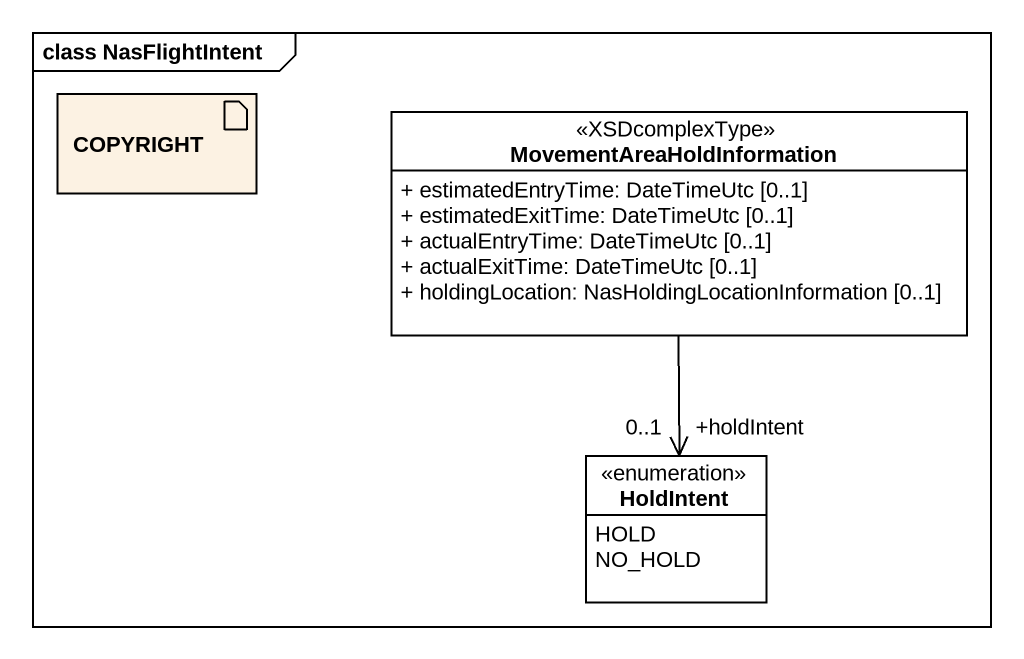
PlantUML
@startuml
mainframe class NasFlightIntent
allowmixing
hide circle
hide empty members
skinparam classAttributeIconSize 0
artifact COPYRIGHT #FCF2E3
class MovementAreaHoldInformation <<XSDcomplexType>> {
  + estimatedEntryTime: DateTimeUtc [0..1]
  + estimatedExitTime: DateTimeUtc [0..1]
  + actualEntryTime: DateTimeUtc [0..1]
  + actualExitTime: DateTimeUtc [0..1]
  + holdingLocation: NasHoldingLocationInformation [0..1]
}
enum HoldIntent {
  HOLD
  NO_HOLD
}
MovementAreaHoldInformation --> "+holdIntent\n0..1" HoldIntent
@enduml
